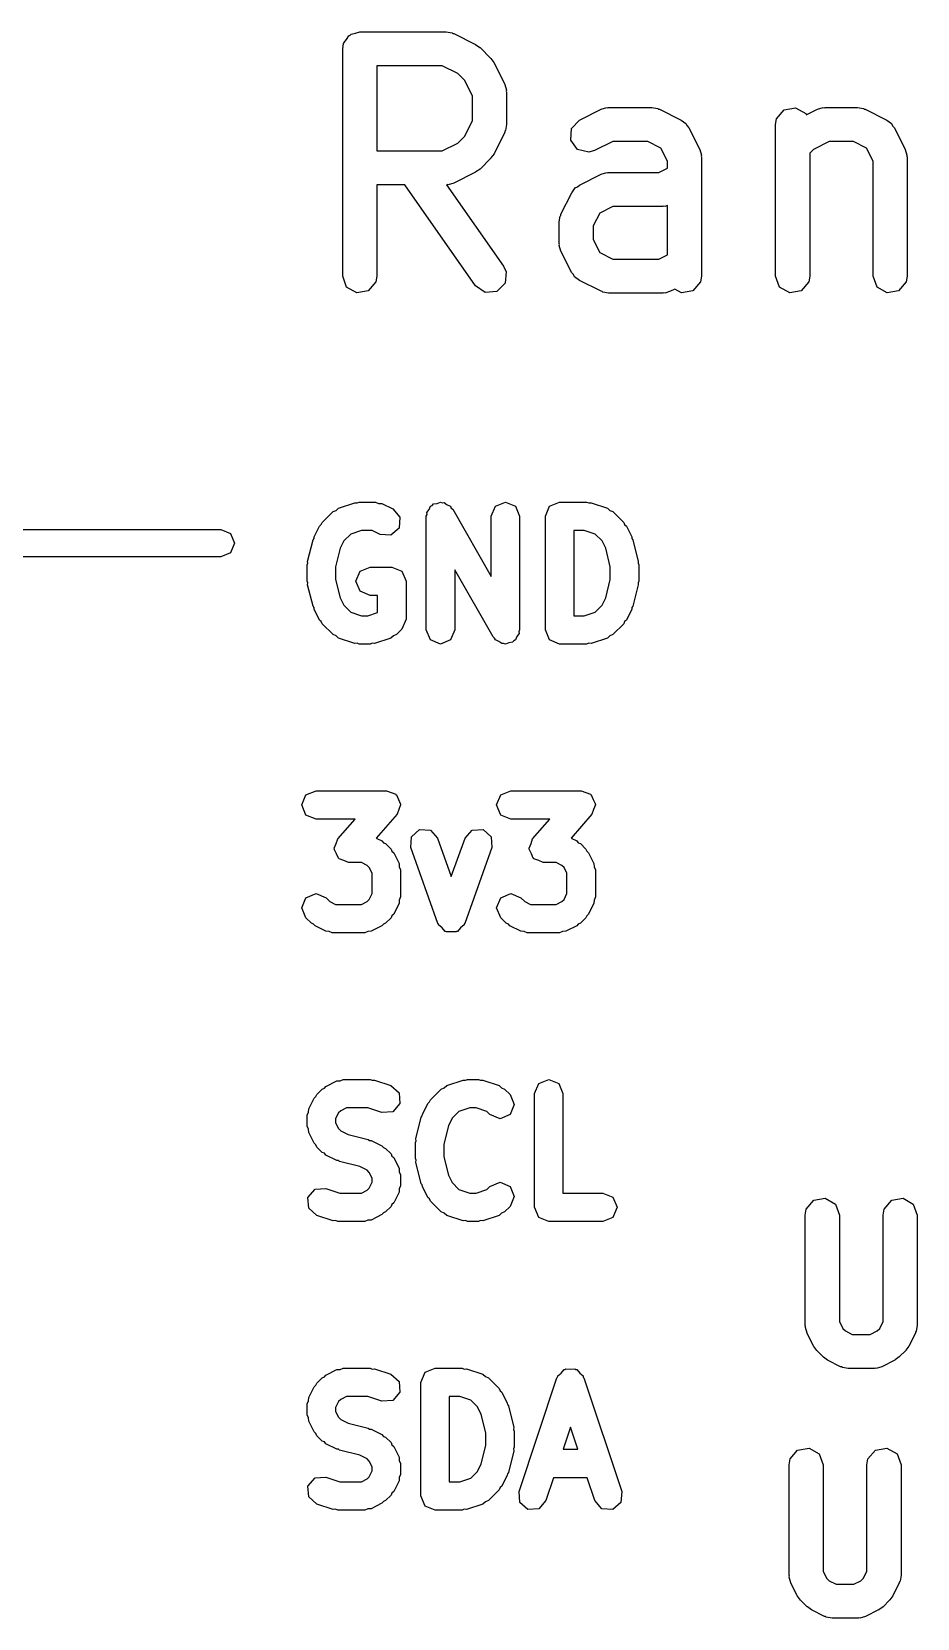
# Model space of a CAD drawing. Extents: x 83.3 to 116.7, y -116.7 to -83.3.
# Drawn here: x 89.18 to 93.08, y -95.67 to -88.69 of the extents above; entities that cross this region are included whole.
import ezdxf

# ---------------------------------------------------------------- set-up
doc = ezdxf.new("R2010")
doc.units = 0
doc.layers.add('BLACK', color=7, linetype='CONTINUOUS')

msp = doc.modelspace()

# ---------------------------------------------------------------- linework, layer by layer
at = {"layer": 'BLACK', "linetype": 'CONTINUOUS'}
for p, q in [((90.5682, -88.724), (90.578, -88.7071)), ((90.578, -88.7071), (90.5843, -88.7048)), ((90.5843, -88.7048), (90.5887, -88.6996)), ((90.5887, -88.6996), (90.6079, -88.6962)), ((90.6079, -88.6962), (90.6262, -88.6896)), ((90.6262, -88.6896), (91.0071, -88.6896)), ((91.0071, -88.6896), (91.0328, -88.6941)), ((91.0328, -88.6941), (91.0362, -88.697)), ((91.0362, -88.697), (91.0407, -88.6975)), ((91.0407, -88.6975), (91.1359, -88.7451)), ((90.5512, -88.7646), (90.5529, -88.7548)), ((90.5512, -89.7646), (90.5512, -88.7646)), ((90.5523, -88.7515), (90.554, -88.7486)), ((90.5529, -88.7548), (90.5523, -88.7515)), ((90.554, -88.7486), (90.5557, -88.7389)), ((90.5557, -88.7389), (90.5682, -88.724)), ((91.1359, -88.7451), (91.1539, -88.7585)), ((91.1539, -88.7585), (91.1554, -88.7591)), ((91.1554, -88.7591), (91.203, -88.8068)), ((90.7012, -88.8396), (90.7012, -89.2134)), ((90.9894, -88.8396), (90.7012, -88.8396)), ((91.0579, -88.8738), (90.9894, -88.8396)), ((91.203, -88.8068), (91.2159, -88.8251)), ((91.2159, -88.8251), (91.2171, -88.8263)), ((91.2171, -88.8263), (91.2647, -88.9215)), ((91.0883, -88.9042), (91.0579, -88.8738)), ((91.1226, -88.9727), (91.0883, -88.9042)), ((91.1226, -89.0802), (91.1226, -88.9727)), ((91.2647, -88.9215), (91.2721, -88.9465)), ((91.2721, -88.9465), (91.2711, -88.9508)), ((91.2711, -88.9508), (91.2726, -88.955)), ((91.2726, -88.955), (91.2726, -89.0979)), ((91.5926, -89.0784), (91.6879, -89.0308)), ((91.6879, -89.0308), (91.7128, -89.0234)), ((91.7128, -89.0234), (91.7172, -89.0244)), ((91.7172, -89.0244), (91.7214, -89.0229)), ((91.7214, -89.0229), (91.9119, -89.0229)), ((91.9119, -89.0229), (91.9375, -89.0274)), ((91.9375, -89.0274), (91.941, -89.0303)), ((91.941, -89.0303), (91.9454, -89.0308)), ((91.9454, -89.0308), (92.0407, -89.0784)), ((92.4605, -89.0722), (92.4934, -89.0329)), ((92.4934, -89.0329), (92.544, -89.024)), ((92.544, -89.024), (92.5884, -89.0497)), ((92.5884, -89.0497), (92.5906, -89.0557)), ((92.5906, -89.0557), (92.6403, -89.0308)), ((92.6403, -89.0308), (92.6652, -89.0234)), ((92.6652, -89.0234), (92.6696, -89.0244)), ((92.6696, -89.0244), (92.6738, -89.0229)), ((92.6738, -89.0229), (92.8166, -89.0229)), ((92.8166, -89.0229), (92.8423, -89.0274)), ((92.8423, -89.0274), (92.8457, -89.0303)), ((92.8457, -89.0303), (92.8502, -89.0308)), ((92.8502, -89.0308), (92.9454, -89.0784)), ((91.0883, -89.1487), (91.1226, -89.0802)), ((91.2652, -89.127), (91.2647, -89.1314)), ((91.2681, -89.1235), (91.2652, -89.127)), ((91.2726, -89.0979), (91.2681, -89.1235)), ((91.5543, -89.1669), (91.5574, -89.1157)), ((91.5574, -89.1157), (91.5926, -89.0784)), ((92.0407, -89.0784), (92.0616, -89.0939)), ((92.0616, -89.0939), (92.0661, -89.1042)), ((92.0661, -89.1042), (92.0742, -89.112)), ((92.0742, -89.112), (92.1218, -89.2072)), ((92.4559, -89.0979), (92.4605, -89.0722)), ((92.4559, -89.7646), (92.4559, -89.0979)), ((92.9454, -89.0784), (92.9663, -89.0939)), ((92.9663, -89.0939), (92.9708, -89.1042)), ((92.9708, -89.1042), (92.979, -89.112)), ((92.979, -89.112), (93.0266, -89.2072)), ((90.9894, -89.2134), (91.0579, -89.1791)), ((91.0579, -89.1791), (91.0883, -89.1487)), ((91.2647, -89.1314), (91.2171, -89.2267)), ((91.5848, -89.2081), (91.5543, -89.1669)), ((91.7391, -89.1729), (91.6597, -89.2126)), ((91.8942, -89.1729), (91.7391, -89.1729)), ((91.9512, -89.2014), (91.8942, -89.1729)), ((92.6915, -89.1729), (92.623, -89.2071)), ((92.7989, -89.1729), (92.6915, -89.1729)), ((92.856, -89.2014), (92.7989, -89.1729)), ((90.7012, -89.2134), (90.9894, -89.2134)), ((91.203, -89.2462), (91.1554, -89.2938)), ((91.2037, -89.2447), (91.203, -89.2462)), ((91.2171, -89.2267), (91.2037, -89.2447)), ((91.6347, -89.22), (91.5848, -89.2081)), ((91.6597, -89.2126), (91.6347, -89.22)), ((91.9797, -89.2585), (91.9512, -89.2014)), ((91.9797, -89.2896), (91.9797, -89.2585)), ((92.1218, -89.2072), (92.1293, -89.2322)), ((92.1293, -89.2322), (92.1282, -89.2365)), ((92.1282, -89.2365), (92.1297, -89.2407)), ((92.1297, -89.2407), (92.1297, -89.7646)), ((92.623, -89.2071), (92.6059, -89.2242)), ((92.6059, -89.2242), (92.6059, -89.7646)), ((92.8845, -89.2585), (92.856, -89.2014)), ((92.8845, -89.7646), (92.8845, -89.2585)), ((93.0266, -89.2072), (93.034, -89.2322)), ((93.034, -89.2322), (93.033, -89.2365)), ((93.033, -89.2365), (93.0345, -89.2407)), ((93.0345, -89.2407), (93.0345, -89.7646)), ((91.1359, -89.3078), (91.0407, -89.3554)), ((91.137, -89.3066), (91.1359, -89.3078)), ((91.1554, -89.2938), (91.137, -89.3066)), ((91.5926, -89.3641), (91.6879, -89.3165)), ((91.6879, -89.3165), (91.7128, -89.3091)), ((91.7128, -89.3091), (91.7172, -89.3101)), ((91.7172, -89.3101), (91.7214, -89.3086)), ((91.7214, -89.3086), (91.9418, -89.3086)), ((91.9418, -89.3086), (91.9797, -89.2896)), ((90.8252, -89.3634), (90.7012, -89.3634)), ((90.7012, -89.3634), (90.7012, -89.7646)), ((91.1362, -89.8076), (90.8252, -89.3634)), ((91.0113, -89.3618), (91.0081, -89.363)), ((91.0081, -89.363), (91.259, -89.7215)), ((91.0157, -89.3629), (91.0113, -89.3618)), ((91.0407, -89.3554), (91.0157, -89.3629)), ((91.5115, -89.4929), (91.5591, -89.3977)), ((91.5591, -89.3977), (91.5746, -89.3768)), ((91.5746, -89.3768), (91.5849, -89.3723)), ((91.5849, -89.3723), (91.5926, -89.3641)), ((91.7391, -89.4586), (91.6821, -89.4871)), ((91.9595, -89.4586), (91.7391, -89.4586)), ((91.9637, -89.4571), (91.9595, -89.4586)), ((91.9681, -89.4581), (91.9637, -89.4571)), ((91.9797, -89.4546), (91.9681, -89.4581)), ((91.9797, -89.6706), (91.9797, -89.4546)), ((91.5036, -89.5265), (91.5081, -89.5008)), ((91.5036, -89.6217), (91.5036, -89.5265)), ((91.5081, -89.5008), (91.511, -89.4974)), ((91.511, -89.4974), (91.5115, -89.4929)), ((91.6821, -89.4871), (91.6536, -89.5442)), ((91.6536, -89.5442), (91.6536, -89.604)), ((91.6536, -89.604), (91.6821, -89.661)), ((91.5051, -89.6259), (91.5036, -89.6217)), ((91.504, -89.6303), (91.5051, -89.6259)), ((91.5115, -89.6552), (91.504, -89.6303)), ((91.5591, -89.7505), (91.5115, -89.6552)), ((91.6821, -89.661), (91.7391, -89.6896)), ((91.9418, -89.6896), (91.9797, -89.6706)), ((91.259, -89.7215), (91.27, -89.7452)), ((91.27, -89.7452), (91.2656, -89.7963)), ((91.5672, -89.7582), (91.5591, -89.7505)), ((91.7391, -89.6896), (91.9418, -89.6896)), ((90.5687, -89.8128), (90.5512, -89.7646)), ((90.6131, -89.8384), (90.5687, -89.8128)), ((90.6967, -89.7902), (90.6637, -89.8295)), ((90.7012, -89.7646), (90.6967, -89.7902)), ((91.1782, -89.837), (91.1362, -89.8076)), ((91.2656, -89.7963), (91.2293, -89.8325)), ((91.5717, -89.7685), (91.5672, -89.7582)), ((91.5926, -89.784), (91.5717, -89.7685)), ((91.6879, -89.8316), (91.5926, -89.784)), ((92.0128, -89.8217), (91.993, -89.8316)), ((92.0417, -89.8384), (92.0128, -89.8217)), ((92.1252, -89.7902), (92.0922, -89.8295)), ((92.1297, -89.7646), (92.1252, -89.7902)), ((92.4735, -89.8128), (92.4559, -89.7646)), ((92.5179, -89.8384), (92.4735, -89.8128)), ((92.6014, -89.7902), (92.5684, -89.8295)), ((92.6059, -89.7646), (92.6014, -89.7902)), ((92.9021, -89.8128), (92.8845, -89.7646)), ((92.9465, -89.8384), (92.9021, -89.8128)), ((93.03, -89.7902), (92.997, -89.8295)), ((93.0345, -89.7646), (93.03, -89.7902)), ((90.6637, -89.8295), (90.6131, -89.8384)), ((91.2293, -89.8325), (91.1782, -89.837)), ((91.6923, -89.8322), (91.6879, -89.8316)), ((91.6958, -89.835), (91.6923, -89.8322)), ((91.7214, -89.8396), (91.6958, -89.835)), ((91.9595, -89.8396), (91.7214, -89.8396)), ((91.9637, -89.838), (91.9595, -89.8396)), ((91.9681, -89.8391), (91.9637, -89.838)), ((91.993, -89.8316), (91.9681, -89.8391)), ((92.0922, -89.8295), (92.0417, -89.8384)), ((92.5684, -89.8295), (92.5179, -89.8384)), ((92.997, -89.8295), (92.9465, -89.8384)), ((90.4612, -90.8484), (90.5088, -90.8008)), ((90.5088, -90.8008), (90.5222, -90.7952)), ((90.5222, -90.7952), (90.5332, -90.7857)), ((90.5332, -90.7857), (90.6046, -90.7619)), ((90.6046, -90.7619), (90.6149, -90.7626)), ((90.6149, -90.7626), (90.6244, -90.7587)), ((90.6244, -90.7587), (90.6958, -90.7587)), ((90.6958, -90.7587), (90.7093, -90.7643)), ((90.7093, -90.7643), (90.7238, -90.7653)), ((90.7238, -90.7653), (90.7714, -90.7891)), ((90.7714, -90.7891), (90.8027, -90.8252)), ((90.9213, -90.8047), (90.9312, -90.7919)), ((90.9312, -90.7919), (90.9374, -90.777)), ((90.9374, -90.777), (90.9453, -90.7737)), ((90.9453, -90.7737), (90.9505, -90.7669)), ((90.9505, -90.7669), (90.9666, -90.7649)), ((90.9666, -90.7649), (90.9815, -90.7587)), ((90.9815, -90.7587), (90.9895, -90.762)), ((90.9895, -90.762), (90.998, -90.7609)), ((90.998, -90.7609), (91.0108, -90.7708)), ((91.0108, -90.7708), (91.0257, -90.777)), ((91.0257, -90.777), (91.029, -90.7849)), ((91.029, -90.7849), (91.0358, -90.7902)), ((91.0358, -90.7902), (91.2048, -91.0858)), ((91.2048, -90.8212), (91.2231, -90.777)), ((91.2231, -90.777), (91.2673, -90.7587)), ((91.2673, -90.7587), (91.3115, -90.777)), ((91.3115, -90.777), (91.3298, -90.8212)), ((91.4429, -90.8212), (91.4612, -90.777)), ((91.4612, -90.777), (91.5054, -90.7587)), ((91.5054, -90.7587), (91.6244, -90.7587)), ((91.6244, -90.7587), (91.6339, -90.7626)), ((91.6339, -90.7626), (91.6442, -90.7619)), ((91.6442, -90.7619), (91.7156, -90.7857)), ((91.7156, -90.7857), (91.7266, -90.7952)), ((91.7266, -90.7952), (91.74, -90.8008)), ((91.74, -90.8008), (91.7876, -90.8484)), ((90.4256, -90.9123), (90.4495, -90.8647)), ((90.4495, -90.8647), (90.4572, -90.8579)), ((90.4572, -90.8579), (90.4612, -90.8484)), ((90.7994, -90.873), (90.7632, -90.9043)), ((90.8027, -90.8252), (90.7994, -90.873)), ((90.919, -90.8212), (90.9223, -90.8133)), ((90.919, -91.3212), (90.919, -90.8212)), ((90.9223, -90.8133), (90.9213, -90.8047)), ((91.2048, -91.0858), (91.2048, -90.8212)), ((91.3298, -90.8212), (91.3298, -91.3212)), ((91.4429, -91.3212), (91.4429, -90.8212)), ((91.7876, -90.8484), (91.7916, -90.8579)), ((91.7916, -90.8579), (91.7994, -90.8647)), ((91.7994, -90.8647), (91.8232, -90.9123)), ((89.085, -90.88), (90.015, -90.88)), ((90.015, -90.88), (90.0574, -90.8976)), ((90.0574, -90.8976), (90.075, -90.94)), ((90.075, -90.94), (90.0574, -90.9824)), ((90.3971, -91.0203), (90.4209, -90.9251)), ((90.4209, -90.9251), (90.4251, -90.9194)), ((90.4251, -90.9194), (90.4256, -90.9123)), ((90.5567, -90.9296), (90.5405, -90.9621)), ((90.5867, -90.8996), (90.5567, -90.9296)), ((90.6345, -90.8837), (90.5867, -90.8996)), ((90.6811, -90.8837), (90.6345, -90.8837)), ((90.7155, -90.9009), (90.6811, -90.8837)), ((90.7632, -90.9043), (90.7155, -90.9009)), ((91.5679, -90.8837), (91.5679, -91.2587)), ((91.6143, -90.8837), (91.5679, -90.8837)), ((91.6621, -90.8996), (91.6143, -90.8837)), ((91.6921, -90.9296), (91.6621, -90.8996)), ((91.7083, -90.9621), (91.6921, -90.9296)), ((91.8232, -90.9123), (91.8237, -90.9194)), ((91.8237, -90.9194), (91.8279, -90.9251)), ((91.8279, -90.9251), (91.8517, -91.0203)), ((90.015, -91), (89.025, -91)), ((90.0574, -90.9824), (90.015, -91)), ((90.5405, -90.9621), (90.5202, -91.0432)), ((91.7286, -91.0432), (91.7083, -90.9621)), ((90.3952, -91.0355), (90.3983, -91.0282)), ((90.3952, -91.1069), (90.3952, -91.0355)), ((90.3983, -91.0282), (90.3971, -91.0203)), ((90.5202, -91.0432), (90.5202, -91.0992)), ((90.6095, -91.1069), (90.6278, -91.0627)), ((90.6278, -91.0627), (90.672, -91.0444)), ((90.672, -91.0444), (90.7673, -91.0444)), ((90.7673, -91.0444), (90.8115, -91.0627)), ((90.8115, -91.0627), (90.8298, -91.1069)), ((91.213, -91.3522), (91.044, -91.0565)), ((91.044, -91.0565), (91.044, -91.3212)), ((91.7286, -91.0992), (91.7286, -91.0432)), ((91.8517, -91.0203), (91.8505, -91.0282)), ((91.8505, -91.0282), (91.8536, -91.0355)), ((91.8536, -91.0355), (91.8536, -91.1069)), ((90.3983, -91.1142), (90.3952, -91.1069)), ((90.3971, -91.1221), (90.3983, -91.1142)), ((90.4209, -91.2173), (90.3971, -91.1221)), ((90.5202, -91.0992), (90.5405, -91.1803)), ((90.6278, -91.1511), (90.6095, -91.1069)), ((90.672, -91.1694), (90.6278, -91.1511)), ((90.8298, -91.1069), (90.8298, -91.2736)), ((91.7083, -91.1803), (91.7286, -91.0992)), ((91.8517, -91.1221), (91.8279, -91.2173)), ((91.8536, -91.1069), (91.8505, -91.1142)), ((91.8505, -91.1142), (91.8517, -91.1221)), ((90.4251, -91.223), (90.4209, -91.2173)), ((90.5405, -91.1803), (90.5567, -91.2127)), ((90.5567, -91.2127), (90.5867, -91.2428)), ((90.7048, -91.1694), (90.672, -91.1694)), ((90.7048, -91.2444), (90.7048, -91.1694)), ((91.6621, -91.2428), (91.6921, -91.2127)), ((91.6921, -91.2127), (91.7083, -91.1803)), ((91.8279, -91.2173), (91.8237, -91.223)), ((90.4256, -91.2301), (90.4251, -91.223)), ((90.4495, -91.2777), (90.4256, -91.2301)), ((90.4572, -91.2845), (90.4495, -91.2777)), ((90.4612, -91.294), (90.4572, -91.2845)), ((90.5867, -91.2428), (90.6345, -91.2587)), ((90.6345, -91.2587), (90.6619, -91.2587)), ((90.6619, -91.2587), (90.7048, -91.2444)), ((90.8298, -91.2736), (90.8115, -91.3178)), ((91.5679, -91.2587), (91.6143, -91.2587)), ((91.6143, -91.2587), (91.6621, -91.2428)), ((91.7916, -91.2845), (91.7876, -91.294)), ((91.7994, -91.2777), (91.7916, -91.2845)), ((91.8232, -91.2301), (91.7994, -91.2777)), ((91.8237, -91.223), (91.8232, -91.2301)), ((90.5088, -91.3416), (90.4612, -91.294)), ((90.5222, -91.3471), (90.5088, -91.3416)), ((90.5332, -91.3567), (90.5222, -91.3471)), ((90.6046, -91.3805), (90.5332, -91.3567)), ((90.7632, -91.3567), (90.6918, -91.3805)), ((90.7742, -91.3471), (90.7632, -91.3567)), ((90.7876, -91.3416), (90.7742, -91.3471)), ((90.8115, -91.3178), (90.7876, -91.3416)), ((90.9374, -91.3654), (90.919, -91.3212)), ((91.044, -91.3212), (91.0257, -91.3654)), ((91.2198, -91.3575), (91.213, -91.3522)), ((91.2231, -91.3654), (91.2198, -91.3575)), ((91.3177, -91.3504), (91.3115, -91.3654)), ((91.3276, -91.3376), (91.3177, -91.3504)), ((91.3298, -91.3212), (91.3265, -91.3291)), ((91.3265, -91.3291), (91.3276, -91.3376)), ((91.4612, -91.3654), (91.4429, -91.3212)), ((91.7156, -91.3567), (91.6442, -91.3805)), ((91.7266, -91.3471), (91.7156, -91.3567)), ((91.74, -91.3416), (91.7266, -91.3471)), ((91.7876, -91.294), (91.74, -91.3416)), ((90.6149, -91.3798), (90.6046, -91.3805)), ((90.6244, -91.3837), (90.6149, -91.3798)), ((90.672, -91.3837), (90.6244, -91.3837)), ((90.6815, -91.3798), (90.672, -91.3837)), ((90.6918, -91.3805), (90.6815, -91.3798)), ((90.9815, -91.3837), (90.9374, -91.3654)), ((91.0257, -91.3654), (90.9815, -91.3837)), ((91.238, -91.3716), (91.2231, -91.3654)), ((91.2508, -91.3815), (91.238, -91.3716)), ((91.2593, -91.3804), (91.2508, -91.3815)), ((91.2673, -91.3837), (91.2593, -91.3804)), ((91.2822, -91.3775), (91.2673, -91.3837)), ((91.2983, -91.3755), (91.2822, -91.3775)), ((91.3035, -91.3687), (91.2983, -91.3755)), ((91.3115, -91.3654), (91.3035, -91.3687)), ((91.5054, -91.3837), (91.4612, -91.3654)), ((91.6244, -91.3837), (91.5054, -91.3837)), ((91.6339, -91.3798), (91.6244, -91.3837)), ((91.6442, -91.3805), (91.6339, -91.3798)), ((90.3714, -92.0912), (90.3897, -92.047)), ((90.3897, -92.047), (90.4339, -92.0287)), ((90.4339, -92.0287), (90.7435, -92.0287)), ((90.7435, -92.0287), (90.7638, -92.0371)), ((90.7638, -92.0371), (90.7846, -92.0442)), ((90.7846, -92.0442), (90.7856, -92.0461)), ((90.7856, -92.0461), (90.7876, -92.047)), ((90.7876, -92.047), (90.7961, -92.0673)), ((91.2286, -92.0912), (91.2469, -92.047)), ((91.2469, -92.047), (91.2911, -92.0287)), ((91.2911, -92.0287), (91.6006, -92.0287)), ((91.6006, -92.0287), (91.6209, -92.0371)), ((91.6209, -92.0371), (91.6418, -92.0442)), ((91.6418, -92.0442), (91.6427, -92.0461)), ((91.6427, -92.0461), (91.6448, -92.047)), ((91.6448, -92.047), (91.6532, -92.0673)), ((90.3897, -92.1354), (90.3714, -92.0912)), ((90.7975, -92.1115), (90.7905, -92.1323)), ((90.7961, -92.0673), (90.8058, -92.087)), ((90.806, -92.0912), (90.7975, -92.1115)), ((90.8058, -92.087), (90.8051, -92.0891)), ((90.8051, -92.0891), (90.806, -92.0912)), ((91.2469, -92.1354), (91.2286, -92.0912)), ((91.6547, -92.1115), (91.6476, -92.1323)), ((91.6532, -92.0673), (91.663, -92.087)), ((91.6631, -92.0912), (91.6547, -92.1115)), ((91.663, -92.087), (91.6622, -92.0891)), ((91.6622, -92.0891), (91.6631, -92.0912)), ((90.4339, -92.1537), (90.3897, -92.1354)), ((90.6057, -92.1537), (90.4339, -92.1537)), ((90.5297, -92.2405), (90.6057, -92.1537)), ((90.7905, -92.1323), (90.6988, -92.2371)), ((90.8536, -92.2311), (90.8891, -92.199)), ((90.8891, -92.199), (90.9369, -92.2014)), ((91.1215, -92.2014), (91.1692, -92.199)), ((91.1692, -92.199), (91.2047, -92.2311)), ((91.2911, -92.1537), (91.2469, -92.1354)), ((91.4629, -92.1537), (91.2911, -92.1537)), ((91.3869, -92.2405), (91.4629, -92.1537)), ((91.6476, -92.1323), (91.556, -92.2371)), ((90.5143, -92.2817), (90.5227, -92.2613)), ((90.5227, -92.2613), (90.5297, -92.2405)), ((90.6988, -92.2371), (90.7238, -92.2496)), ((90.7238, -92.2496), (90.7305, -92.2573)), ((90.7305, -92.2573), (90.74, -92.2613)), ((90.74, -92.2613), (90.7638, -92.2851)), ((90.8513, -92.2789), (90.8536, -92.2311)), ((90.9369, -92.2014), (90.969, -92.2368)), ((90.969, -92.2368), (91.0292, -92.4054)), ((91.0292, -92.4054), (91.0894, -92.2368)), ((91.0894, -92.2368), (91.1215, -92.2014)), ((91.2047, -92.2311), (91.2071, -92.2789)), ((91.3714, -92.2817), (91.3798, -92.2613)), ((91.3798, -92.2613), (91.3869, -92.2405)), ((91.556, -92.2371), (91.5809, -92.2496)), ((91.5809, -92.2496), (91.5877, -92.2573)), ((91.5877, -92.2573), (91.5972, -92.2613)), ((91.5972, -92.2613), (91.621, -92.2851)), ((90.5151, -92.2837), (90.5143, -92.2817)), ((90.5144, -92.2858), (90.5151, -92.2837)), ((90.5242, -92.3055), (90.5144, -92.2858)), ((90.5326, -92.3259), (90.5242, -92.3055)), ((90.5346, -92.3267), (90.5326, -92.3259)), ((90.5356, -92.3287), (90.5346, -92.3267)), ((90.5565, -92.3357), (90.5356, -92.3287)), ((90.5768, -92.3442), (90.5565, -92.3357)), ((90.7638, -92.2851), (90.7678, -92.2946)), ((90.7678, -92.2946), (90.7755, -92.3013)), ((90.7755, -92.3013), (90.7994, -92.349)), ((90.9703, -92.6122), (90.8513, -92.2789)), ((91.2071, -92.2789), (91.088, -92.6122)), ((91.3723, -92.2837), (91.3714, -92.2817)), ((91.3716, -92.2858), (91.3723, -92.2837)), ((91.3813, -92.3055), (91.3716, -92.2858)), ((91.3897, -92.3259), (91.3813, -92.3055)), ((91.3918, -92.3267), (91.3897, -92.3259)), ((91.3928, -92.3287), (91.3918, -92.3267)), ((91.4136, -92.3357), (91.3928, -92.3287)), ((91.4339, -92.3442), (91.4136, -92.3357)), ((91.621, -92.2851), (91.6249, -92.2946)), ((91.6249, -92.2946), (91.6327, -92.3013)), ((91.6327, -92.3013), (91.6565, -92.349)), ((90.6335, -92.3442), (90.5768, -92.3442)), ((90.6588, -92.3568), (90.6335, -92.3442)), ((90.6683, -92.3663), (90.6588, -92.3568)), ((90.681, -92.3917), (90.6683, -92.3663)), ((90.681, -92.4812), (90.681, -92.3917)), ((90.7994, -92.349), (90.8004, -92.3635)), ((90.8004, -92.3635), (90.806, -92.3769)), ((90.806, -92.3769), (90.806, -92.496)), ((91.4906, -92.3442), (91.4339, -92.3442)), ((91.516, -92.3568), (91.4906, -92.3442)), ((91.5254, -92.3663), (91.516, -92.3568)), ((91.5381, -92.3917), (91.5254, -92.3663)), ((91.5381, -92.4812), (91.5381, -92.3917)), ((91.6565, -92.349), (91.6575, -92.3635)), ((91.6575, -92.3635), (91.6631, -92.3769)), ((91.6631, -92.3769), (91.6631, -92.496)), ((90.3714, -92.5436), (90.3897, -92.4994)), ((90.3897, -92.5878), (90.3714, -92.5436)), ((90.3897, -92.4994), (90.4339, -92.4811)), ((90.4339, -92.4811), (90.4781, -92.4994)), ((90.4781, -92.4994), (90.4948, -92.516)), ((90.4948, -92.516), (90.5201, -92.5287)), ((90.5201, -92.5287), (90.6335, -92.5287)), ((90.6335, -92.5287), (90.6588, -92.516)), ((90.6588, -92.516), (90.6683, -92.5065)), ((90.6683, -92.5065), (90.681, -92.4812)), ((90.7994, -92.5239), (90.7755, -92.5715)), ((90.8004, -92.5094), (90.7994, -92.5239)), ((90.806, -92.496), (90.8004, -92.5094)), ((91.2286, -92.5436), (91.2469, -92.4994)), ((91.2469, -92.5878), (91.2286, -92.5436)), ((91.2469, -92.4994), (91.2911, -92.4811)), ((91.2911, -92.4811), (91.3353, -92.4994)), ((91.3353, -92.4994), (91.3519, -92.516)), ((91.3519, -92.516), (91.3773, -92.5287)), ((91.3773, -92.5287), (91.4906, -92.5287)), ((91.4906, -92.5287), (91.516, -92.516)), ((91.516, -92.516), (91.5254, -92.5065)), ((91.5254, -92.5065), (91.5381, -92.4812)), ((91.6565, -92.5239), (91.6327, -92.5715)), ((91.6575, -92.5094), (91.6565, -92.5239)), ((91.6631, -92.496), (91.6575, -92.5094)), ((90.4135, -92.6116), (90.3897, -92.5878)), ((90.423, -92.6155), (90.4135, -92.6116)), ((90.4298, -92.6233), (90.423, -92.6155)), ((90.7305, -92.6155), (90.7238, -92.6233)), ((90.74, -92.6116), (90.7305, -92.6155)), ((90.7638, -92.5878), (90.74, -92.6116)), ((90.7678, -92.5783), (90.7638, -92.5878)), ((90.7755, -92.5715), (90.7678, -92.5783)), ((90.9725, -92.6147), (90.9703, -92.6122)), ((90.9727, -92.6179), (90.9725, -92.6147)), ((90.9883, -92.6321), (90.9727, -92.6179)), ((91.0856, -92.6179), (91.07, -92.6321)), ((91.0858, -92.6147), (91.0856, -92.6179)), ((91.088, -92.6122), (91.0858, -92.6147)), ((91.2707, -92.6116), (91.2469, -92.5878)), ((91.2802, -92.6155), (91.2707, -92.6116)), ((91.2869, -92.6233), (91.2802, -92.6155)), ((91.5877, -92.6155), (91.5809, -92.6233)), ((91.5972, -92.6116), (91.5877, -92.6155)), ((91.621, -92.5878), (91.5972, -92.6116)), ((91.6249, -92.5783), (91.621, -92.5878)), ((91.6327, -92.5715), (91.6249, -92.5783)), ((90.4774, -92.6471), (90.4298, -92.6233)), ((90.4919, -92.6481), (90.4774, -92.6471)), ((90.5054, -92.6537), (90.4919, -92.6481)), ((90.6482, -92.6537), (90.5054, -92.6537)), ((90.6617, -92.6481), (90.6482, -92.6537)), ((90.6762, -92.6471), (90.6617, -92.6481)), ((90.7238, -92.6233), (90.6762, -92.6471)), ((91.0024, -92.6477), (90.9883, -92.6321)), ((91.0057, -92.6478), (91.0024, -92.6477)), ((91.0081, -92.65), (91.0057, -92.6478)), ((91.0292, -92.649), (91.0081, -92.65)), ((91.0502, -92.65), (91.0292, -92.649)), ((91.0526, -92.6478), (91.0502, -92.65)), ((91.0559, -92.6477), (91.0526, -92.6478)), ((91.07, -92.6321), (91.0559, -92.6477)), ((91.3345, -92.6471), (91.2869, -92.6233)), ((91.3491, -92.6481), (91.3345, -92.6471)), ((91.3625, -92.6537), (91.3491, -92.6481)), ((91.5054, -92.6537), (91.3625, -92.6537)), ((91.5188, -92.6481), (91.5054, -92.6537)), ((91.5333, -92.6471), (91.5188, -92.6481)), ((91.5809, -92.6233), (91.5333, -92.6471)), ((90.4774, -93.3291), (90.525, -93.3053)), ((90.525, -93.3053), (90.5395, -93.3043)), ((90.5395, -93.3043), (90.553, -93.2987)), ((90.553, -93.2987), (90.672, -93.2987)), ((90.672, -93.2987), (90.6815, -93.3026)), ((90.6815, -93.3026), (90.6918, -93.3019)), ((90.6918, -93.3019), (90.7632, -93.3257)), ((91.0094, -93.3257), (91.0808, -93.3019)), ((91.0808, -93.3019), (91.0911, -93.3026)), ((91.0911, -93.3026), (91.1006, -93.2987)), ((91.1006, -93.2987), (91.1482, -93.2987)), ((91.1482, -93.2987), (91.1577, -93.3026)), ((91.1577, -93.3026), (91.168, -93.3019)), ((91.168, -93.3019), (91.2394, -93.3257)), ((91.4135, -93.317), (91.4577, -93.2987)), ((91.4577, -93.2987), (91.5019, -93.317)), ((90.4018, -93.4285), (90.4256, -93.3809)), ((90.4256, -93.3809), (90.4334, -93.3741)), ((90.4334, -93.3741), (90.4374, -93.3646)), ((90.4374, -93.3646), (90.4612, -93.3408)), ((90.4612, -93.3408), (90.4707, -93.3369)), ((90.4707, -93.3369), (90.4774, -93.3291)), ((90.7632, -93.3257), (90.7994, -93.3571)), ((90.7994, -93.3571), (90.8027, -93.4048)), ((90.9374, -93.3884), (90.985, -93.3408)), ((90.985, -93.3408), (90.9984, -93.3352)), ((90.9984, -93.3352), (91.0094, -93.3257)), ((91.2394, -93.3257), (91.2504, -93.3352)), ((91.2504, -93.3352), (91.2638, -93.3408)), ((91.2638, -93.3408), (91.2876, -93.3646)), ((91.2876, -93.3646), (91.306, -93.4088)), ((91.3952, -93.3612), (91.4135, -93.317)), ((91.3952, -93.8612), (91.3952, -93.3612)), ((91.5019, -93.317), (91.5202, -93.3612)), ((91.5202, -93.3612), (91.5202, -93.7987)), ((90.3952, -93.4564), (90.4008, -93.443)), ((90.4008, -93.443), (90.4018, -93.4285)), ((90.5329, -93.4458), (90.5202, -93.4712)), ((90.5424, -93.4364), (90.5329, -93.4458)), ((90.5677, -93.4237), (90.5424, -93.4364)), ((90.6619, -93.4237), (90.5677, -93.4237)), ((90.7237, -93.4443), (90.6619, -93.4237)), ((90.7714, -93.4409), (90.7237, -93.4443)), ((90.8027, -93.4048), (90.7714, -93.4409)), ((90.9013, -93.4594), (90.9018, -93.4523)), ((90.9018, -93.4523), (90.9256, -93.4047)), ((90.9256, -93.4047), (90.9334, -93.3979)), ((90.9334, -93.3979), (90.9374, -93.3884)), ((91.0629, -93.4396), (91.0329, -93.4696)), ((91.1107, -93.4237), (91.0629, -93.4396)), ((91.1381, -93.4237), (91.1107, -93.4237)), ((91.1859, -93.4396), (91.1381, -93.4237)), ((91.1993, -93.453), (91.1859, -93.4396)), ((91.2435, -93.4713), (91.1993, -93.453)), ((91.2876, -93.453), (91.2435, -93.4713)), ((91.306, -93.4088), (91.2876, -93.453)), ((90.3952, -93.504), (90.3952, -93.4564)), ((90.4008, -93.5175), (90.3952, -93.504)), ((90.4018, -93.532), (90.4008, -93.5175)), ((90.5202, -93.4712), (90.5202, -93.4893)), ((90.5202, -93.4893), (90.5329, -93.5146)), ((90.5329, -93.5146), (90.5424, -93.5241)), ((90.5424, -93.5241), (90.5748, -93.5403)), ((90.8733, -93.5603), (90.8971, -93.4651)), ((90.8971, -93.4651), (90.9013, -93.4594)), ((91.0167, -93.5021), (90.9964, -93.5832)), ((91.0329, -93.4696), (91.0167, -93.5021)), ((90.4256, -93.5796), (90.4018, -93.532)), ((90.4334, -93.5864), (90.4256, -93.5796)), ((90.4374, -93.5959), (90.4334, -93.5864)), ((90.5748, -93.5403), (90.6634, -93.5625)), ((90.6634, -93.5625), (90.6691, -93.5667)), ((90.6691, -93.5667), (90.6762, -93.5672)), ((90.6762, -93.5672), (90.7238, -93.591)), ((90.7238, -93.591), (90.7305, -93.5988)), ((90.8714, -93.5755), (90.8745, -93.5682)), ((90.8714, -93.6469), (90.8714, -93.5755)), ((90.8745, -93.5682), (90.8733, -93.5603)), ((90.9964, -93.5832), (90.9964, -93.6392)), ((90.4612, -93.6197), (90.4374, -93.5959)), ((90.4707, -93.6236), (90.4612, -93.6197)), ((90.4774, -93.6314), (90.4707, -93.6236)), ((90.525, -93.6552), (90.4774, -93.6314)), ((90.5321, -93.6557), (90.525, -93.6552)), ((90.5378, -93.6599), (90.5321, -93.6557)), ((90.6264, -93.6821), (90.5378, -93.6599)), ((90.7305, -93.5988), (90.74, -93.6027)), ((90.74, -93.6027), (90.7638, -93.6265)), ((90.7638, -93.6265), (90.7678, -93.636)), ((90.7678, -93.636), (90.7755, -93.6428)), ((90.7755, -93.6428), (90.7994, -93.6904)), ((90.8745, -93.6542), (90.8714, -93.6469)), ((90.8733, -93.6621), (90.8745, -93.6542)), ((90.8971, -93.7573), (90.8733, -93.6621)), ((90.9964, -93.6392), (91.0167, -93.7203)), ((90.6588, -93.6983), (90.6264, -93.6821)), ((90.6683, -93.7077), (90.6588, -93.6983)), ((90.681, -93.7331), (90.6683, -93.7077)), ((90.681, -93.7512), (90.681, -93.7331)), ((90.7994, -93.6904), (90.8004, -93.7049)), ((90.8004, -93.7049), (90.806, -93.7183)), ((90.806, -93.7183), (90.806, -93.766)), ((91.0167, -93.7203), (91.0329, -93.7527)), ((90.3984, -93.8176), (90.4298, -93.7815)), ((90.4298, -93.7815), (90.4775, -93.7781)), ((90.4775, -93.7781), (90.5393, -93.7987)), ((90.5393, -93.7987), (90.6335, -93.7987)), ((90.6335, -93.7987), (90.6588, -93.786)), ((90.6588, -93.786), (90.6683, -93.7765)), ((90.6683, -93.7765), (90.681, -93.7512)), ((90.7994, -93.7939), (90.7755, -93.8415)), ((90.8004, -93.7794), (90.7994, -93.7939)), ((90.806, -93.766), (90.8004, -93.7794)), ((90.9013, -93.763), (90.8971, -93.7573)), ((90.9018, -93.7701), (90.9013, -93.763)), ((90.9256, -93.8177), (90.9018, -93.7701)), ((91.0329, -93.7527), (91.0629, -93.7828)), ((91.0629, -93.7828), (91.1107, -93.7987)), ((91.1107, -93.7987), (91.1381, -93.7987)), ((91.1381, -93.7987), (91.1859, -93.7828)), ((91.1859, -93.7828), (91.1993, -93.7694)), ((91.1993, -93.7694), (91.2435, -93.7511)), ((91.2435, -93.7511), (91.2876, -93.7694)), ((91.2876, -93.7694), (91.306, -93.8136)), ((91.5202, -93.7987), (91.6958, -93.7987)), ((91.6958, -93.7987), (91.74, -93.817)), ((90.4018, -93.8653), (90.3984, -93.8176)), ((90.438, -93.8967), (90.4018, -93.8653)), ((90.7638, -93.8578), (90.74, -93.8816)), ((90.7678, -93.8483), (90.7638, -93.8578)), ((90.7755, -93.8415), (90.7678, -93.8483)), ((90.9334, -93.8245), (90.9256, -93.8177)), ((90.9374, -93.834), (90.9334, -93.8245)), ((90.985, -93.8816), (90.9374, -93.834)), ((91.2876, -93.8578), (91.2638, -93.8816)), ((91.306, -93.8136), (91.2876, -93.8578)), ((91.4135, -93.9054), (91.3952, -93.8612)), ((91.74, -93.817), (91.7583, -93.8612)), ((91.7583, -93.8612), (91.74, -93.9054)), ((92.5863, -93.8953), (92.5908, -93.8696)), ((92.5908, -93.8696), (92.6238, -93.8303)), ((92.6238, -93.8303), (92.6743, -93.8214)), ((92.6743, -93.8214), (92.7187, -93.8471)), ((92.7187, -93.8471), (92.7363, -93.8953)), ((92.9292, -93.8953), (92.9337, -93.8696)), ((92.9337, -93.8696), (92.9667, -93.8303)), ((92.9667, -93.8303), (93.0172, -93.8214)), ((93.0172, -93.8214), (93.0616, -93.8471)), ((93.0616, -93.8471), (93.0792, -93.8953)), ((90.5094, -93.9205), (90.438, -93.8967)), ((90.5197, -93.9198), (90.5094, -93.9205)), ((90.5292, -93.9237), (90.5197, -93.9198)), ((90.6482, -93.9237), (90.5292, -93.9237)), ((90.6617, -93.9181), (90.6482, -93.9237)), ((90.6762, -93.9171), (90.6617, -93.9181)), ((90.7238, -93.8933), (90.6762, -93.9171)), ((90.7305, -93.8855), (90.7238, -93.8933)), ((90.74, -93.8816), (90.7305, -93.8855)), ((90.9984, -93.8871), (90.985, -93.8816)), ((91.0094, -93.8967), (90.9984, -93.8871)), ((91.0808, -93.9205), (91.0094, -93.8967)), ((91.0911, -93.9198), (91.0808, -93.9205)), ((91.1006, -93.9237), (91.0911, -93.9198)), ((91.1482, -93.9237), (91.1006, -93.9237)), ((91.1577, -93.9198), (91.1482, -93.9237)), ((91.168, -93.9205), (91.1577, -93.9198)), ((91.2394, -93.8967), (91.168, -93.9205)), ((91.2504, -93.8871), (91.2394, -93.8967)), ((91.2638, -93.8816), (91.2504, -93.8871)), ((91.4577, -93.9237), (91.4135, -93.9054)), ((91.6958, -93.9237), (91.4577, -93.9237)), ((91.74, -93.9054), (91.6958, -93.9237)), ((92.5863, -94.381), (92.5863, -93.8953)), ((92.7363, -93.8953), (92.7363, -94.3633)), ((92.9292, -94.3633), (92.9292, -93.8953)), ((93.0792, -93.8953), (93.0792, -94.381)), ((92.5878, -94.3852), (92.5863, -94.381)), ((92.5868, -94.3896), (92.5878, -94.3852)), ((92.5942, -94.4145), (92.5868, -94.3896)), ((92.6228, -94.4717), (92.5942, -94.4145)), ((92.7363, -94.3633), (92.7515, -94.3937)), ((92.7515, -94.3937), (92.7629, -94.4051)), ((92.7629, -94.4051), (92.7933, -94.4203)), ((92.7933, -94.4203), (92.8722, -94.4203)), ((92.8722, -94.4203), (92.9026, -94.4051)), ((92.9026, -94.4051), (92.9139, -94.3937)), ((92.9139, -94.3937), (92.9292, -94.3633)), ((93.0712, -94.4145), (93.0427, -94.4717)), ((93.0717, -94.4101), (93.0712, -94.4145)), ((93.0746, -94.4066), (93.0717, -94.4101)), ((93.0792, -94.381), (93.0746, -94.4066)), ((92.624, -94.4728), (92.6228, -94.4717)), ((92.6368, -94.4912), (92.624, -94.4728)), ((92.6654, -94.5197), (92.6368, -94.4912)), ((93.0286, -94.4912), (93, -94.5197)), ((93.0293, -94.4897), (93.0286, -94.4912)), ((93.0427, -94.4717), (93.0293, -94.4897)), ((90.5395, -94.5743), (90.553, -94.5687)), ((90.553, -94.5687), (90.672, -94.5687)), ((90.672, -94.5687), (90.6815, -94.5726)), ((90.6815, -94.5726), (90.6918, -94.5719)), ((90.6918, -94.5719), (90.7632, -94.5957)), ((90.9135, -94.587), (90.9577, -94.5687)), ((90.9577, -94.5687), (91.0768, -94.5687)), ((91.0768, -94.5687), (91.0863, -94.5726)), ((91.0863, -94.5726), (91.0965, -94.5719)), ((91.0965, -94.5719), (91.168, -94.5957)), ((91.5297, -94.575), (91.5332, -94.5719)), ((91.5332, -94.5719), (91.553, -94.5733)), ((91.553, -94.5733), (91.5727, -94.5719)), ((91.5727, -94.5719), (91.5763, -94.575)), ((92.6669, -94.5204), (92.6654, -94.5197)), ((92.6849, -94.5338), (92.6669, -94.5204)), ((92.742, -94.5623), (92.6849, -94.5338)), ((92.7465, -94.5629), (92.742, -94.5623)), ((92.7499, -94.5657), (92.7465, -94.5629)), ((92.7756, -94.5703), (92.7499, -94.5657)), ((92.8899, -94.5703), (92.7756, -94.5703)), ((92.8941, -94.5687), (92.8899, -94.5703)), ((92.8984, -94.5698), (92.8941, -94.5687)), ((92.9234, -94.5623), (92.8984, -94.5698)), ((92.9805, -94.5338), (92.9234, -94.5623)), ((92.9817, -94.5326), (92.9805, -94.5338)), ((93, -94.5197), (92.9817, -94.5326)), ((90.4334, -94.6441), (90.4374, -94.6346)), ((90.4374, -94.6346), (90.4612, -94.6108)), ((90.4612, -94.6108), (90.4707, -94.6069)), ((90.4707, -94.6069), (90.4774, -94.5991)), ((90.4774, -94.5991), (90.525, -94.5753)), ((90.525, -94.5753), (90.5395, -94.5743)), ((90.7632, -94.5957), (90.7994, -94.627)), ((90.7994, -94.627), (90.8027, -94.6748)), ((90.8952, -94.6312), (90.9135, -94.587)), ((90.8952, -95.1312), (90.8952, -94.6312)), ((91.168, -94.5957), (91.179, -94.6052)), ((91.179, -94.6052), (91.1924, -94.6108)), ((91.1924, -94.6108), (91.24, -94.6584)), ((91.327, -95.1114), (91.4937, -94.6114)), ((91.4937, -94.6114), (91.4967, -94.6079)), ((91.4967, -94.6079), (91.4971, -94.6032)), ((91.4971, -94.6032), (91.512, -94.5903)), ((91.512, -94.5903), (91.525, -94.5753)), ((91.525, -94.5753), (91.5297, -94.575)), ((91.5763, -94.575), (91.5809, -94.5753)), ((91.5809, -94.5753), (91.5939, -94.5903)), ((91.5939, -94.5903), (91.6089, -94.6032)), ((91.6089, -94.6032), (91.6092, -94.6079)), ((91.6092, -94.6079), (91.6123, -94.6114)), ((91.6123, -94.6114), (91.7789, -95.1114)), ((90.4008, -94.713), (90.4018, -94.6985)), ((90.4018, -94.6985), (90.4256, -94.6509)), ((90.4256, -94.6509), (90.4334, -94.6441)), ((90.5424, -94.7064), (90.5329, -94.7158)), ((90.5677, -94.6937), (90.5424, -94.7064)), ((90.6619, -94.6937), (90.5677, -94.6937)), ((90.7237, -94.7143), (90.6619, -94.6937)), ((90.7714, -94.7109), (90.7237, -94.7143)), ((90.8027, -94.6748), (90.7714, -94.7109)), ((91.0202, -94.6937), (91.0202, -95.0687)), ((91.0666, -94.6937), (91.0202, -94.6937)), ((91.1145, -94.7096), (91.0666, -94.6937)), ((91.1445, -94.7396), (91.1145, -94.7096)), ((91.24, -94.6584), (91.244, -94.6679)), ((91.244, -94.6679), (91.2517, -94.6747)), ((91.2517, -94.6747), (91.2755, -94.7223)), ((90.3952, -94.7264), (90.4008, -94.713)), ((90.3952, -94.774), (90.3952, -94.7264)), ((90.4008, -94.7875), (90.3952, -94.774)), ((90.5329, -94.7158), (90.5202, -94.7412)), ((90.5202, -94.7412), (90.5202, -94.7593)), ((90.5202, -94.7593), (90.5329, -94.7846)), ((91.1607, -94.7721), (91.1445, -94.7396)), ((91.181, -94.8532), (91.1607, -94.7721)), ((91.2755, -94.7223), (91.276, -94.7294)), ((91.276, -94.7294), (91.2803, -94.7351)), ((91.2803, -94.7351), (91.3041, -94.8303)), ((90.4018, -94.802), (90.4008, -94.7875)), ((90.4256, -94.8496), (90.4018, -94.802)), ((90.4334, -94.8564), (90.4256, -94.8496)), ((90.5329, -94.7846), (90.5424, -94.7941)), ((90.5424, -94.7941), (90.5748, -94.8103)), ((90.5748, -94.8103), (90.6634, -94.8325)), ((90.6634, -94.8325), (90.6691, -94.8367)), ((90.6691, -94.8367), (90.6762, -94.8372)), ((90.6762, -94.8372), (90.7238, -94.861)), ((91.3041, -94.8303), (91.3029, -94.8382)), ((91.3029, -94.8382), (91.306, -94.8455)), ((91.306, -94.8455), (91.306, -94.9169)), ((91.553, -94.8288), (91.5206, -94.9258)), ((91.5853, -94.9258), (91.553, -94.8288)), ((90.4374, -94.8659), (90.4334, -94.8564)), ((90.4612, -94.8897), (90.4374, -94.8659)), ((90.4707, -94.8936), (90.4612, -94.8897)), ((90.4774, -94.9014), (90.4707, -94.8936)), ((90.525, -94.9252), (90.4774, -94.9014)), ((90.7238, -94.861), (90.7305, -94.8688)), ((90.7305, -94.8688), (90.74, -94.8727)), ((90.74, -94.8727), (90.7638, -94.8965)), ((90.7638, -94.8965), (90.7678, -94.906)), ((90.7678, -94.906), (90.7755, -94.9128)), ((90.7755, -94.9128), (90.7994, -94.9604)), ((91.1607, -94.9903), (91.181, -94.9092)), ((91.181, -94.9092), (91.181, -94.8532)), ((91.306, -94.9169), (91.3029, -94.9242)), ((92.5525, -94.9291), (92.603, -94.9202)), ((92.603, -94.9202), (92.6474, -94.9459)), ((92.8953, -94.9291), (92.9458, -94.9202)), ((92.9458, -94.9202), (92.9903, -94.9459)), ((90.5321, -94.9257), (90.525, -94.9252)), ((90.5378, -94.9299), (90.5321, -94.9257)), ((90.6264, -94.9521), (90.5378, -94.9299)), ((90.6588, -94.9683), (90.6264, -94.9521)), ((90.6683, -94.9777), (90.6588, -94.9683)), ((90.681, -95.0031), (90.6683, -94.9777)), ((90.7994, -94.9604), (90.8004, -94.9749)), ((90.8004, -94.9749), (90.806, -94.9883)), ((90.806, -94.9883), (90.806, -95.036)), ((91.1445, -95.0227), (91.1607, -94.9903)), ((91.3041, -94.9321), (91.2803, -95.0273)), ((91.3029, -94.9242), (91.3041, -94.9321)), ((91.5206, -94.9258), (91.5853, -94.9258)), ((92.515, -94.9941), (92.5195, -94.9684)), ((92.5195, -94.9684), (92.5525, -94.9291)), ((92.6474, -94.9459), (92.665, -94.9941)), ((92.8578, -94.9941), (92.8623, -94.9684)), ((92.8623, -94.9684), (92.8953, -94.9291)), ((92.9903, -94.9459), (93.0078, -94.9941)), ((90.3984, -95.0876), (90.4298, -95.0515)), ((90.4298, -95.0515), (90.4775, -95.0481)), ((90.4775, -95.0481), (90.5393, -95.0687)), ((90.6335, -95.0687), (90.6588, -95.056)), ((90.6588, -95.056), (90.6683, -95.0465)), ((90.6683, -95.0465), (90.681, -95.0212)), ((90.681, -95.0212), (90.681, -95.0031)), ((90.8004, -95.0494), (90.7994, -95.0639)), ((90.806, -95.036), (90.8004, -95.0494)), ((91.0666, -95.0687), (91.1145, -95.0528)), ((91.1145, -95.0528), (91.1445, -95.0227)), ((91.2755, -95.0401), (91.2517, -95.0877)), ((91.276, -95.033), (91.2755, -95.0401)), ((91.2803, -95.0273), (91.276, -95.033)), ((91.479, -95.0508), (91.4456, -95.151)), ((91.627, -95.0508), (91.479, -95.0508)), ((91.6603, -95.151), (91.627, -95.0508)), ((92.515, -95.4798), (92.515, -94.9941)), ((92.665, -94.9941), (92.665, -95.4621)), ((92.8578, -95.4621), (92.8578, -94.9941)), ((93.0078, -94.9941), (93.0078, -95.4798)), ((90.4018, -95.1353), (90.3984, -95.0876)), ((90.5393, -95.0687), (90.6335, -95.0687)), ((90.7638, -95.1278), (90.74, -95.1516)), ((90.7678, -95.1183), (90.7638, -95.1278)), ((90.7755, -95.1115), (90.7678, -95.1183)), ((90.7994, -95.0639), (90.7755, -95.1115)), ((91.0202, -95.0687), (91.0666, -95.0687)), ((91.24, -95.104), (91.1924, -95.1516)), ((91.244, -95.0945), (91.24, -95.104)), ((91.2517, -95.0877), (91.244, -95.0945)), ((91.3304, -95.1591), (91.327, -95.1114)), ((91.7789, -95.1114), (91.7755, -95.1591)), ((90.438, -95.1667), (90.4018, -95.1353)), ((90.5094, -95.1905), (90.438, -95.1667)), ((90.5197, -95.1898), (90.5094, -95.1905)), ((90.5292, -95.1937), (90.5197, -95.1898)), ((90.6482, -95.1937), (90.5292, -95.1937)), ((90.6617, -95.1881), (90.6482, -95.1937)), ((90.6762, -95.1871), (90.6617, -95.1881)), ((90.7238, -95.1633), (90.6762, -95.1871)), ((90.7305, -95.1555), (90.7238, -95.1633)), ((90.74, -95.1516), (90.7305, -95.1555)), ((90.9135, -95.1754), (90.8952, -95.1312)), ((90.9577, -95.1937), (90.9135, -95.1754)), ((91.0768, -95.1937), (90.9577, -95.1937)), ((91.0863, -95.1898), (91.0768, -95.1937)), ((91.0965, -95.1905), (91.0863, -95.1898)), ((91.168, -95.1667), (91.0965, -95.1905)), ((91.179, -95.1571), (91.168, -95.1667)), ((91.1924, -95.1516), (91.179, -95.1571)), ((91.3665, -95.1905), (91.3304, -95.1591)), ((91.4143, -95.1871), (91.3665, -95.1905)), ((91.4456, -95.151), (91.4143, -95.1871)), ((91.6917, -95.1871), (91.6603, -95.151)), ((91.7394, -95.1905), (91.6917, -95.1871)), ((91.7755, -95.1591), (91.7394, -95.1905)), ((92.665, -95.4621), (92.6802, -95.4925)), ((92.8426, -95.4925), (92.8578, -95.4621)), ((92.5165, -95.484), (92.515, -95.4798)), ((92.5155, -95.4884), (92.5165, -95.484)), ((92.5229, -95.5133), (92.5155, -95.4884)), ((92.5515, -95.5705), (92.5229, -95.5133)), ((92.6802, -95.4925), (92.6915, -95.5039)), ((92.6915, -95.5039), (92.722, -95.5191)), ((92.722, -95.5191), (92.8008, -95.5191)), ((92.8008, -95.5191), (92.8312, -95.5039)), ((92.8312, -95.5039), (92.8426, -95.4925)), ((92.9999, -95.5133), (92.9713, -95.5705)), ((93.0004, -95.5089), (92.9999, -95.5133)), ((93.0033, -95.5054), (93.0004, -95.5089)), ((93.0078, -95.4798), (93.0033, -95.5054)), ((92.5526, -95.5716), (92.5515, -95.5705)), ((92.5655, -95.59), (92.5526, -95.5716)), ((92.5941, -95.6185), (92.5655, -95.59)), ((92.5956, -95.6192), (92.5941, -95.6185)), ((92.9287, -95.6185), (92.9103, -95.6314)), ((92.9573, -95.59), (92.9287, -95.6185)), ((92.958, -95.5885), (92.9573, -95.59)), ((92.9713, -95.5705), (92.958, -95.5885)), ((92.6136, -95.6326), (92.5956, -95.6192)), ((92.6707, -95.6612), (92.6136, -95.6326)), ((92.6752, -95.6617), (92.6707, -95.6612)), ((92.6786, -95.6645), (92.6752, -95.6617)), ((92.7042, -95.6691), (92.6786, -95.6645)), ((92.8185, -95.6691), (92.7042, -95.6691)), ((92.8227, -95.6675), (92.8185, -95.6691)), ((92.8271, -95.6686), (92.8227, -95.6675)), ((92.8521, -95.6612), (92.8271, -95.6686)), ((92.9092, -95.6326), (92.8521, -95.6612)), ((92.9103, -95.6314), (92.9092, -95.6326))]:
    msp.add_line(p, q, dxfattribs=at)

doc.saveas('drawing.dxf')
